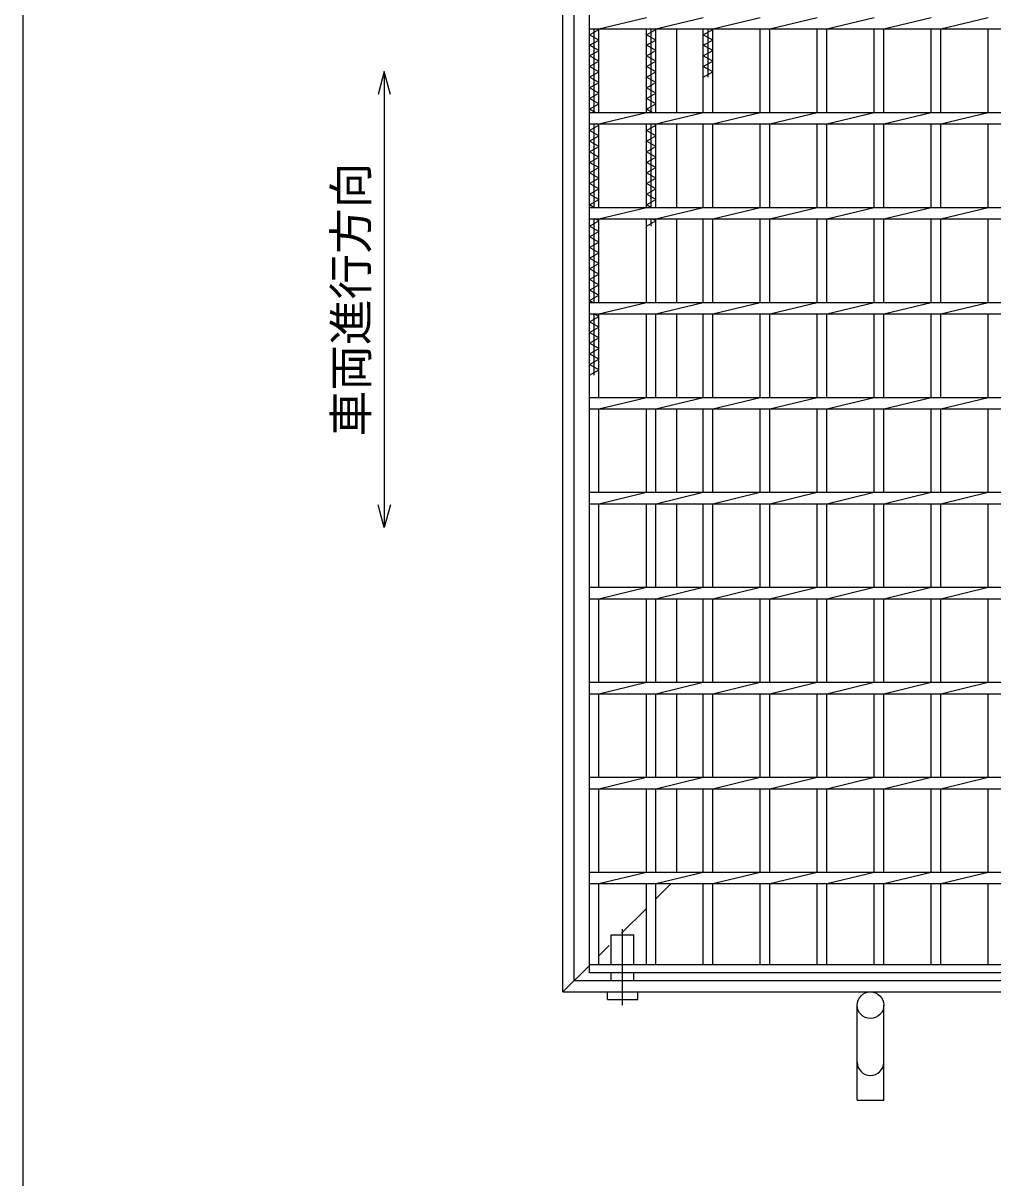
# Model space of a CAD drawing. Units: millimetres, scale not verified. Extents: x -1456 to 1389, y -1026 to 839.
# Drawn here: x -1379 to -868, y -339 to 268 of the extents above; entities that cross this region are included whole.
import ezdxf
from ezdxf.enums import TextEntityAlignment as Align

# ---------------------------------------------------------------- set-up
doc = ezdxf.new("R2010")
doc.units = ezdxf.units.MM
doc.header["$LTSCALE"] = 8
doc.linetypes.add('LONG_DASHED_DOTTED', pattern=[15.25, 12, -1.5, 0.25, -1.5])
for name, color, linetype, lineweight in [('0_2', 150, 'Continuous', 25), ('16', 3, 'Continuous', 25), ('19', 6, 'Continuous', 25), ('22', 4, 'Continuous', 25)]:
    doc.layers.add(name, color=color, linetype=linetype, lineweight=lineweight)
doc.styles.add('ベクトル', font='')
doc.styles.get('ベクトル').set_extended_font_data('ベクトル')

msp = doc.modelspace()

# ---------------------------------------------------------------- linework, layer by layer
at = {"layer": '0_2'}
msp.add_line((-1379.2, -921.2), (-1379.2, 838.8), dxfattribs=at)
at = {"layer": '16'}
for p, q in [((-1081, -227), (-1081, 464)), ((-1081, 265.5), (-1081, 271.5)), ((-1076, 265.5), (-1051, 271.5)), ((-1046, 265.5), (-1021, 271.5)), ((-1016, 265.5), (-991, 271.5)), ((-986, 265.5), (-961, 271.5)), ((-956, 265.5), (-931, 271.5)), ((-926, 265.5), (-901, 271.5)), ((-896, 265.5), (-871, 271.5)), ((-1081, 265.5), (-386, 265.5)), ((-1081, 262.4), (-1076, 265.2)), ((-1076, 259.6), (-1081, 262.4)), ((-1078.5, 221.5), (-1078.5, 265.5)), ((-1076, 265.2), (-1076.536, 265.5)), ((-1076, 221.5), (-1076, 265.5)), ((-1051, 221.5), (-1051, 265.5)), ((-1051, 262.4), (-1046, 265.2)), ((-1046, 259.6), (-1051, 262.4)), ((-1048.5, 221.5), (-1048.5, 265.5)), ((-1046, 265.2), (-1046.536, 265.5)), ((-1046, 221.5), (-1046, 265.5)), ((-1021, 221.5), (-1021, 265.5)), ((-1021, 262.4), (-1016, 265.2)), ((-1016, 259.6), (-1021, 262.4)), ((-1018.5, 240), (-1018.5, 265.5)), ((-1016, 265.2), (-1016.536, 265.5)), ((-1016, 221.5), (-1016, 265.5)), ((-991, 221.5), (-991, 265.5)), ((-986, 221.5), (-986, 265.5)), ((-961, 221.5), (-961, 265.5)), ((-956, 221.5), (-956, 265.5)), ((-931, 221.5), (-931, 265.5)), ((-926, 221.5), (-926, 265.5)), ((-901, 221.5), (-901, 265.5)), ((-896, 221.5), (-896, 265.5)), ((-871, 221.5), (-871, 265.5)), ((-1081, 256.8), (-1076, 259.6)), ((-1076, 254), (-1081, 256.8)), ((-1051, 256.8), (-1046, 259.6)), ((-1046, 254), (-1051, 256.8)), ((-1021, 256.8), (-1016, 259.6)), ((-1016, 254), (-1021, 256.8)), ((-1081, 251.2), (-1076, 254)), ((-1076, 248.4), (-1081, 251.2)), ((-1051, 251.2), (-1046, 254)), ((-1046, 248.4), (-1051, 251.2)), ((-1021, 251.2), (-1016, 254)), ((-1016, 248.4), (-1021, 251.2)), ((-1081, 245.6), (-1076, 248.4)), ((-1076, 242.8), (-1081, 245.6)), ((-1051, 245.6), (-1046, 248.4)), ((-1046, 242.8), (-1051, 245.6)), ((-1021, 245.6), (-1016, 248.4)), ((-1016, 242.8), (-1021, 245.6)), ((-1081, 240), (-1076, 242.8)), ((-1076, 237.2), (-1081, 240)), ((-1081, 234.4), (-1076, 237.2)), ((-1051, 240), (-1046, 242.8)), ((-1046, 237.2), (-1051, 240)), ((-1051, 234.4), (-1046, 237.2)), ((-1021, 240), (-1016, 242.8)), ((-1076, 231.6), (-1081, 234.4)), ((-1081, 228.8), (-1076, 231.6)), ((-1046, 231.6), (-1051, 234.4)), ((-1051, 228.8), (-1046, 231.6)), ((-1076, 226), (-1081, 228.8)), ((-1081, 223.2), (-1076, 226)), ((-1046, 226), (-1051, 228.8)), ((-1051, 223.2), (-1046, 226)), ((-1077.964, 221.5), (-1081, 223.2)), ((-1081, 221.5), (-386, 221.5)), ((-1081, 215.5), (-1081, 221.5)), ((-1076, 215.5), (-1051, 221.5)), ((-1047.964, 221.5), (-1051, 223.2)), ((-1046, 215.5), (-1021, 221.5)), ((-1016, 215.5), (-991, 221.5)), ((-986, 215.5), (-961, 221.5)), ((-956, 215.5), (-931, 221.5)), ((-926, 215.5), (-901, 221.5)), ((-896, 215.5), (-871, 221.5)), ((-1081, 215.5), (-386, 215.5)), ((-1081, 212), (-1076, 214.8)), ((-1078.5, 171.5), (-1078.5, 215.5)), ((-1076, 214.8), (-1077.25, 215.5)), ((-1076, 171.5), (-1076, 215.5)), ((-1051, 171.5), (-1051, 215.5)), ((-1051, 212), (-1046, 214.8)), ((-1048.5, 171.5), (-1048.5, 215.5)), ((-1046, 214.8), (-1047.25, 215.5)), ((-1046, 171.5), (-1046, 215.5)), ((-1021, 171.5), (-1021, 215.5)), ((-1016, 171.5), (-1016, 215.5)), ((-991, 171.5), (-991, 215.5)), ((-986, 171.5), (-986, 215.5)), ((-961, 171.5), (-961, 215.5)), ((-956, 171.5), (-956, 215.5)), ((-931, 171.5), (-931, 215.5)), ((-926, 171.5), (-926, 215.5)), ((-901, 171.5), (-901, 215.5)), ((-896, 171.5), (-896, 215.5)), ((-871, 171.5), (-871, 215.5)), ((-1076, 209.2), (-1081, 212)), ((-1081, 206.4), (-1076, 209.2)), ((-1046, 209.2), (-1051, 212)), ((-1051, 206.4), (-1046, 209.2)), ((-1076, 203.6), (-1081, 206.4)), ((-1081, 200.8), (-1076, 203.6)), ((-1076, 198), (-1081, 200.8)), ((-1046, 203.6), (-1051, 206.4)), ((-1051, 200.8), (-1046, 203.6)), ((-1046, 198), (-1051, 200.8)), ((-1081, 195.2), (-1076, 198)), ((-1076, 192.4), (-1081, 195.2)), ((-1051, 195.2), (-1046, 198)), ((-1046, 192.4), (-1051, 195.2)), ((-1081, 189.6), (-1076, 192.4)), ((-1076, 186.8), (-1081, 189.6)), ((-1051, 189.6), (-1046, 192.4)), ((-1046, 186.8), (-1051, 189.6)), ((-1081, 184), (-1076, 186.8)), ((-1076, 181.2), (-1081, 184)), ((-1051, 184), (-1046, 186.8)), ((-1046, 181.2), (-1051, 184)), ((-1081, 178.4), (-1076, 181.2)), ((-1076, 175.6), (-1081, 178.4)), ((-1051, 178.4), (-1046, 181.2)), ((-1046, 175.6), (-1051, 178.4)), ((-1081, 172.8), (-1076, 175.6)), ((-1078.679, 171.5), (-1081, 172.8)), ((-1081, 165.5), (-1081, 171.5)), ((-1081, 171.5), (-506, 171.5)), ((-1076, 165.5), (-1051, 171.5)), ((-1051, 172.8), (-1046, 175.6)), ((-1048.679, 171.5), (-1051, 172.8)), ((-1046, 165.5), (-1021, 171.5)), ((-1016, 165.5), (-991, 171.5)), ((-986, 165.5), (-961, 171.5)), ((-956, 165.5), (-931, 171.5)), ((-926, 165.5), (-901, 171.5)), ((-896, 165.5), (-871, 171.5)), ((-1081, 165.5), (-506, 165.5)), ((-1081, 161.6), (-1076, 164.4)), ((-1078.5, 121.5), (-1078.5, 165.5)), ((-1076, 164.4), (-1077.964, 165.5)), ((-1076, 121.5), (-1076, 165.5)), ((-1051, 121.5), (-1051, 165.5)), ((-1051, 161.6), (-1046, 164.4)), ((-1048.5, 161.6), (-1048.5, 165.5)), ((-1046, 164.4), (-1047.964, 165.5)), ((-1046, 121.5), (-1046, 165.5)), ((-1021, 121.5), (-1021, 165.5)), ((-1016, 121.5), (-1016, 165.5)), ((-991, 121.5), (-991, 165.5)), ((-986, 121.5), (-986, 165.5)), ((-961, 121.5), (-961, 165.5)), ((-956, 121.5), (-956, 165.5)), ((-931, 121.5), (-931, 165.5)), ((-926, 121.5), (-926, 165.5)), ((-901, 121.5), (-901, 165.5)), ((-896, 121.5), (-896, 165.5)), ((-871, 121.5), (-871, 165.5)), ((-1076, 158.8), (-1081, 161.6)), ((-1081, 156), (-1076, 158.8)), ((-1076, 153.2), (-1081, 156)), ((-1081, 150.4), (-1076, 153.2)), ((-1076, 147.6), (-1081, 150.4)), ((-1081, 144.8), (-1076, 147.6)), ((-1076, 142), (-1081, 144.8)), ((-1081, 139.2), (-1076, 142)), ((-1076, 136.4), (-1081, 139.2)), ((-1081, 133.6), (-1076, 136.4)), ((-1076, 130.8), (-1081, 133.6)), ((-1081, 128), (-1076, 130.8)), ((-1076, 125.2), (-1081, 128)), ((-1081, 122.4), (-1076, 125.2)), ((-1079.393, 121.5), (-1081, 122.4)), ((-1081, 115.5), (-1081, 121.5)), ((-1081, 121.5), (-506, 121.5)), ((-1081, 115.5), (-506, 115.5)), ((-1076, 114), (-1078.679, 115.5)), ((-1078.5, 83.2), (-1078.5, 115.5)), ((-1076, 115.5), (-1051, 121.5)), ((-1076, 71.5), (-1076, 115.5)), ((-1051, 71.5), (-1051, 115.5)), ((-1046, 115.5), (-1021, 121.5)), ((-1046, 71.5), (-1046, 115.5)), ((-1021, 71.5), (-1021, 115.5)), ((-1016, 115.5), (-991, 121.5)), ((-1016, 71.5), (-1016, 115.5)), ((-991, 71.5), (-991, 115.5)), ((-986, 115.5), (-961, 121.5)), ((-986, 71.5), (-986, 115.5)), ((-961, 71.5), (-961, 115.5)), ((-956, 115.5), (-931, 121.5)), ((-956, 71.5), (-956, 115.5)), ((-931, 71.5), (-931, 115.5)), ((-926, 115.5), (-901, 121.5)), ((-926, 71.5), (-926, 115.5)), ((-901, 71.5), (-901, 115.5)), ((-896, 115.5), (-871, 121.5)), ((-896, 71.5), (-896, 115.5)), ((-871, 71.5), (-871, 115.5)), ((-1081, 111.2), (-1076, 114)), ((-1076, 108.4), (-1081, 111.2)), ((-1081, 105.6), (-1076, 108.4)), ((-1076, 102.8), (-1081, 105.6)), ((-1081, 100), (-1076, 102.8)), ((-1076, 97.2), (-1081, 100)), ((-1081, 94.4), (-1076, 97.2)), ((-1076, 91.6), (-1081, 94.4)), ((-1081, 88.8), (-1076, 91.6)), ((-1076, 86), (-1081, 88.8)), ((-1081, 83.2), (-1076, 86)), ((-1081, 65.5), (-1081, 71.5)), ((-1081, 71.5), (-506, 71.5)), ((-1076, 65.5), (-1051, 71.5)), ((-1046, 65.5), (-1021, 71.5)), ((-1016, 65.5), (-991, 71.5)), ((-986, 65.5), (-961, 71.5)), ((-956, 65.5), (-931, 71.5)), ((-926, 65.5), (-901, 71.5)), ((-896, 65.5), (-871, 71.5)), ((-1081, 65.5), (-506, 65.5)), ((-1076, 21.5), (-1076, 65.5)), ((-1051, 21.5), (-1051, 65.5)), ((-1046, 21.5), (-1046, 65.5)), ((-1021, 21.5), (-1021, 65.5)), ((-1016, 21.5), (-1016, 65.5)), ((-991, 21.5), (-991, 65.5)), ((-986, 21.5), (-986, 65.5)), ((-961, 21.5), (-961, 65.5)), ((-956, 21.5), (-956, 65.5)), ((-931, 21.5), (-931, 65.5)), ((-926, 21.5), (-926, 65.5)), ((-901, 21.5), (-901, 65.5)), ((-896, 21.5), (-896, 65.5)), ((-871, 21.5), (-871, 65.5)), ((-1081, 21.5), (-386, 21.5)), ((-1081, 15.5), (-1081, 21.5)), ((-1076, 15.5), (-1051, 21.5)), ((-1046, 15.5), (-1021, 21.5)), ((-1016, 15.5), (-991, 21.5)), ((-986, 15.5), (-961, 21.5)), ((-956, 15.5), (-931, 21.5)), ((-926, 15.5), (-901, 21.5)), ((-896, 15.5), (-871, 21.5)), ((-1081, 15.5), (-386, 15.5)), ((-1076, -28.5), (-1076, 15.5)), ((-1051, -28.5), (-1051, 15.5)), ((-1046, -28.5), (-1046, 15.5)), ((-1021, -28.5), (-1021, 15.5)), ((-1016, -28.5), (-1016, 15.5)), ((-991, -28.5), (-991, 15.5)), ((-986, -28.5), (-986, 15.5)), ((-961, -28.5), (-961, 15.5)), ((-956, -28.5), (-956, 15.5)), ((-931, -28.5), (-931, 15.5)), ((-926, -28.5), (-926, 15.5)), ((-901, -28.5), (-901, 15.5)), ((-896, -28.5), (-896, 15.5)), ((-871, -28.5), (-871, 15.5)), ((-1081, -28.5), (-386, -28.5)), ((-1081, -34.5), (-1081, -28.5)), ((-1076, -34.5), (-1051, -28.5)), ((-1046, -34.5), (-1021, -28.5)), ((-1016, -34.5), (-991, -28.5)), ((-986, -34.5), (-961, -28.5)), ((-956, -34.5), (-931, -28.5)), ((-926, -34.5), (-901, -28.5)), ((-896, -34.5), (-871, -28.5)), ((-1081, -34.5), (-386, -34.5)), ((-1076, -78.5), (-1076, -34.5)), ((-1051, -78.5), (-1051, -34.5)), ((-1046, -78.5), (-1046, -34.5)), ((-1021, -78.5), (-1021, -34.5)), ((-1016, -78.5), (-1016, -34.5)), ((-991, -78.5), (-991, -34.5)), ((-986, -78.5), (-986, -34.5)), ((-961, -78.5), (-961, -34.5)), ((-956, -78.5), (-956, -34.5)), ((-931, -78.5), (-931, -34.5)), ((-926, -78.5), (-926, -34.5)), ((-901, -78.5), (-901, -34.5)), ((-896, -78.5), (-896, -34.5)), ((-871, -78.5), (-871, -34.5)), ((-1081, -78.5), (-386, -78.5)), ((-1081, -84.5), (-1081, -78.5)), ((-1076, -84.5), (-1051, -78.5)), ((-1046, -84.5), (-1021, -78.5)), ((-1016, -84.5), (-991, -78.5)), ((-986, -84.5), (-961, -78.5)), ((-956, -84.5), (-931, -78.5)), ((-926, -84.5), (-901, -78.5)), ((-896, -84.5), (-871, -78.5)), ((-1081, -84.5), (-386, -84.5)), ((-1076, -128.5), (-1076, -84.5)), ((-1051, -128.5), (-1051, -84.5)), ((-1046, -128.5), (-1046, -84.5)), ((-1021, -128.5), (-1021, -84.5)), ((-1016, -128.5), (-1016, -84.5)), ((-991, -128.5), (-991, -84.5)), ((-986, -128.5), (-986, -84.5)), ((-961, -128.5), (-961, -84.5)), ((-956, -128.5), (-956, -84.5)), ((-931, -128.5), (-931, -84.5)), ((-926, -128.5), (-926, -84.5)), ((-901, -128.5), (-901, -84.5)), ((-896, -128.5), (-896, -84.5)), ((-871, -128.5), (-871, -84.5)), ((-1081, -128.5), (-386, -128.5)), ((-1081, -134.5), (-1081, -128.5)), ((-1076, -134.5), (-1051, -128.5)), ((-1046, -134.5), (-1021, -128.5)), ((-1016, -134.5), (-991, -128.5)), ((-986, -134.5), (-961, -128.5)), ((-956, -134.5), (-931, -128.5)), ((-926, -134.5), (-901, -128.5)), ((-896, -134.5), (-871, -128.5)), ((-1081, -134.5), (-386, -134.5)), ((-1076, -178.5), (-1076, -134.5)), ((-1051, -178.5), (-1051, -134.5)), ((-1046, -178.5), (-1046, -134.5)), ((-1021, -178.5), (-1021, -134.5)), ((-1016, -178.5), (-1016, -134.5)), ((-991, -178.5), (-991, -134.5)), ((-986, -178.5), (-986, -134.5)), ((-961, -178.5), (-961, -134.5)), ((-956, -178.5), (-956, -134.5)), ((-931, -178.5), (-931, -134.5)), ((-926, -178.5), (-926, -134.5)), ((-901, -178.5), (-901, -134.5)), ((-896, -178.5), (-896, -134.5)), ((-871, -178.5), (-871, -134.5)), ((-1081, -178.5), (-386, -178.5)), ((-1081, -184.5), (-1081, -178.5)), ((-1076, -184.5), (-1051, -178.5)), ((-1046, -184.5), (-1021, -178.5)), ((-1016, -184.5), (-991, -178.5)), ((-986, -184.5), (-961, -178.5)), ((-956, -184.5), (-931, -178.5)), ((-926, -184.5), (-901, -178.5)), ((-896, -184.5), (-871, -178.5)), ((-1081, -184.5), (-386, -184.5)), ((-1076, -227), (-1076, -184.5)), ((-1051, -227), (-1051, -184.5)), ((-1046, -227), (-1046, -184.5)), ((-1021, -227), (-1021, -184.5)), ((-1016, -227), (-1016, -184.5)), ((-991, -227), (-991, -184.5)), ((-986, -227), (-986, -184.5)), ((-961, -227), (-961, -184.5)), ((-956, -227), (-956, -184.5)), ((-931, -227), (-931, -184.5)), ((-926, -227), (-926, -184.5)), ((-901, -227), (-901, -184.5)), ((-896, -227), (-896, -184.5)), ((-871, -227), (-871, -184.5)), ((-1081, -227), (-386, -227)), ((-1081, -231.5), (-1081, -227)), ((-1081, -227), (-1076, -227)), ((-1051, -227), (-1046, -227)), ((-1021, -227), (-1016, -227)), ((-991, -227), (-986, -227)), ((-961, -227), (-956, -227)), ((-931, -227), (-926, -227)), ((-901, -227), (-896, -227)), ((-871, -227), (-866, -227)), ((-386, -231.5), (-1081, -231.5))]:
    msp.add_line(p, q, dxfattribs=at)
at = {"layer": '19'}
for p, q in [((-1095, -241.5), (-1095, 478.5)), ((-1089, -235.5), (-1089, 472.5)), ((-1035, 221.5), (-1035, 265.5)), ((-1035, 171.5), (-1035, 215.5)), ((-1035, 121.5), (-1035, 165.5)), ((-1035, 71.5), (-1035, 115.5)), ((-1035, 21.5), (-1035, 65.5)), ((-1035, -28.5), (-1035, 15.5)), ((-1035, -78.5), (-1035, -34.5)), ((-1035, -128.5), (-1035, -84.5)), ((-1035, -178.5), (-1035, -134.5)), ((-1046, -192.5), (-1038, -184.5)), ((-1064, -210.5), (-1051, -197.5)), ((-1069.5, -227), (-1069.5, -211.5)), ((-1069.5, -211.5), (-1057.5, -211.5)), ((-1057.5, -227), (-1057.5, -211.5)), ((-1076, -222.5), (-1070.5, -217)), ((-1095, -241.5), (-1081, -227.5)), ((-1089, -235.5), (-378, -235.5)), ((-1069.5, -235.5), (-1069.5, -231.5)), ((-1057.5, -235.5), (-1057.5, -231.5)), ((-1095, -241.5), (-372, -241.5)), ((-1071.5, -245.5), (-1071.5, -241.5)), ((-1055.5, -245.5), (-1055.5, -241.5)), ((-1071.5, -245.5), (-1055.5, -245.5)), ((-940, -298.5), (-940, -248.5)), ((-926, -298.5), (-926, -248.5)), ((-940, -298.5), (-926, -298.5))]:
    msp.add_line(p, q, dxfattribs=at)
at = {"layer": '19', "linetype": 'LONG_DASHED_DOTTED'}
msp.add_line((-1063.5, -248.5), (-1063.5, -208.5), dxfattribs=at)
at = {"layer": '19'}
msp.add_circle((-933, -248.5), 7, dxfattribs=at)
msp.add_arc((-933, -278.5), 7, 180, 0, dxfattribs=at)
at = {"layer": '22'}
for p, q in [((-1189, 243), (-1192.2, 231)), ((-1185.8, 231), (-1189, 243)), ((-1189, 243), (-1189, 3)), ((-1189, 3), (-1192.2, 15)), ((-1185.8, 15), (-1189, 3))]:
    msp.add_line(p, q, dxfattribs=at)

# ---------------------------------------------------------------- texts
at = {"layer": '22', "color": 2, "style": 'ベクトル'}
msp.add_text('車両進行方向', height=17.6, rotation=90, dxfattribs=at).set_placement((-1206.6, 51), align=Align.MIDDLE_LEFT)

doc.saveas('drawing.dxf')
